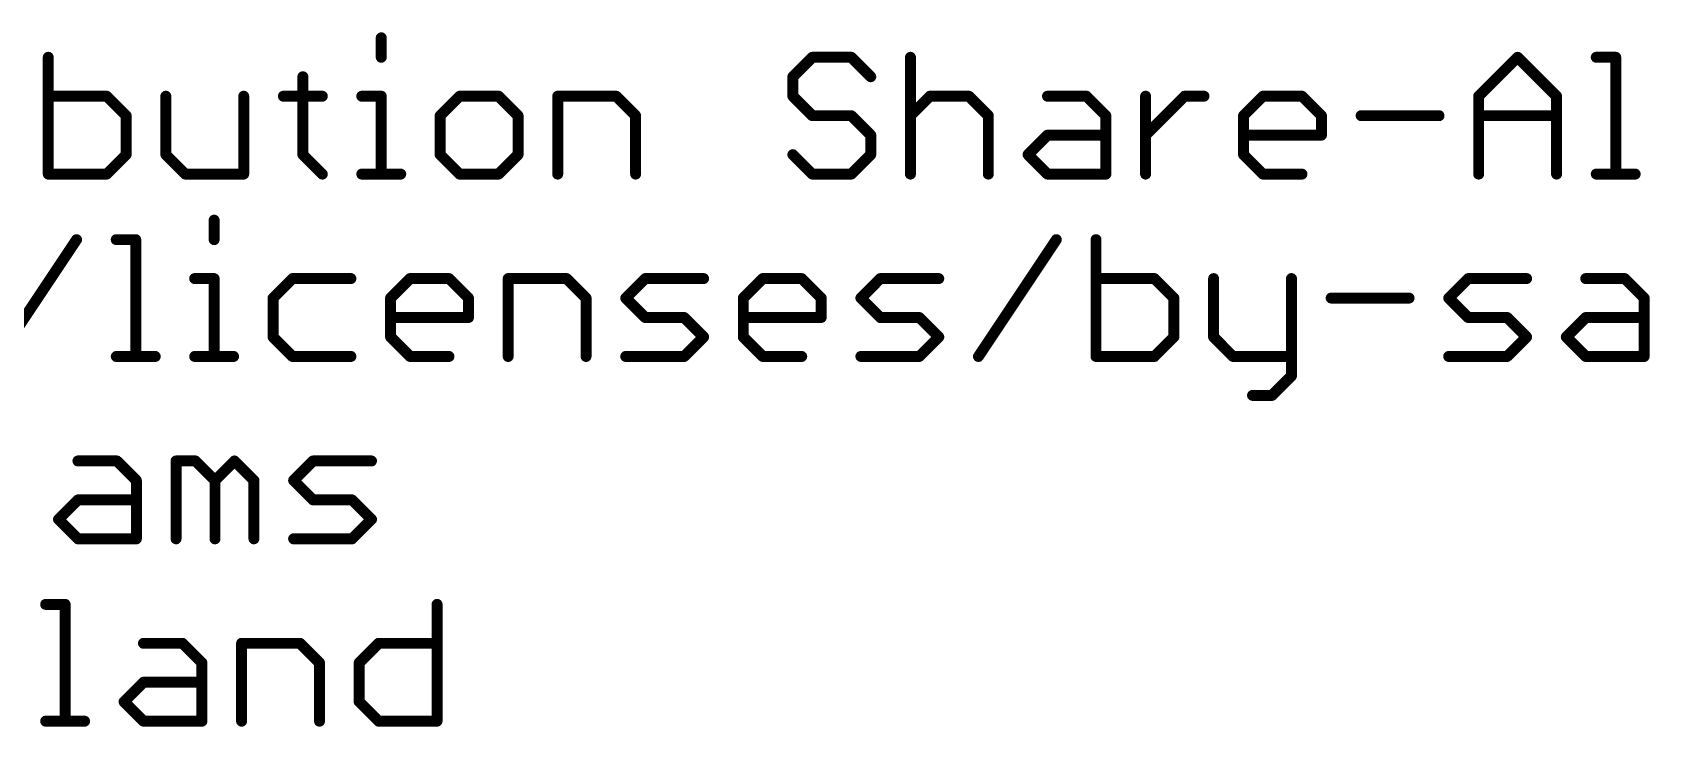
# Model space of a CAD drawing. Extents: x -39 to 92, y -66 to 29.
# Drawn here: x 23.15 to 45.67, y -13.97 to -4.3 of the extents above; entities that cross this region are included whole.
import ezdxf

# ---------------------------------------------------------------- set-up
doc = ezdxf.new("R2010")
doc.units = 0
doc.layers.add('51', color=53, linetype='CONTINUOUS')

msp = doc.modelspace()

# ---------------------------------------------------------------- linework, layer by layer
at = {"layer": '51', "const_width": 0.1524}
for points in [[(28.0069, -4.3756), (28.0069, -4.6468)], [(23.3699, -4.6468), (23.3699, -6.2738)], [(34.0098, -4.6468), (33.7386, -4.918)], [(34.5521, -4.6468), (34.0098, -4.6468)], [(34.8233, -4.918), (34.5521, -4.6468)], [(35.3758, -4.6468), (35.3758, -6.2738)], [(43.2887, -5.1891), (43.831, -4.6468)], [(43.831, -4.6468), (44.3733, -5.1891)], [(44.9258, -4.6468), (45.197, -4.6468)], [(45.197, -4.6468), (45.197, -6.2738)], [(26.9154, -4.918), (26.9154, -6.0026)], [(33.7386, -4.918), (33.7386, -5.1891)], [(24.1834, -5.1891), (23.3699, -5.1891)], [(24.4546, -5.4603), (24.1834, -5.1891)], [(25.0071, -5.1891), (25.0071, -6.0026)], [(26.0918, -6.2738), (26.0918, -5.1891)], [(26.6443, -5.1891), (27.1866, -5.1891)], [(27.7357, -5.1891), (28.0069, -5.1891)], [(28.0069, -5.1891), (28.0069, -6.2738)], [(29.0983, -5.1891), (28.8271, -5.4603)], [(29.6406, -5.1891), (29.0983, -5.1891)], [(29.9118, -5.4603), (29.6406, -5.1891)], [(30.4643, -6.2738), (30.4643, -5.1891)], [(30.4643, -5.1891), (31.2778, -5.1891)], [(31.2778, -5.1891), (31.5489, -5.4603)], [(33.7386, -5.1891), (34.0098, -5.4603)], [(35.3758, -5.4603), (35.6469, -5.1891)], [(35.6469, -5.1891), (36.1892, -5.1891)], [(36.1892, -5.1891), (36.4604, -5.4603)], [(37.2841, -5.1891), (37.8264, -5.1891)], [(37.8264, -5.1891), (38.0976, -5.4603)], [(38.6501, -6.2738), (38.6501, -5.1891)], [(38.6501, -5.7315), (39.1924, -5.1891)], [(39.1924, -5.1891), (39.4636, -5.1891)], [(40.0144, -5.4603), (40.2855, -5.1891)], [(40.2855, -5.1891), (40.8279, -5.1891)], [(40.8279, -5.1891), (41.099, -5.4603)], [(43.2887, -6.2738), (43.2887, -5.1891)], [(44.3733, -5.1891), (44.3733, -6.2738)], [(24.4546, -6.0026), (24.4546, -5.4603)], [(28.8271, -5.4603), (28.8271, -6.0026)], [(29.9118, -6.0026), (29.9118, -5.4603)], [(31.5489, -5.4603), (31.5489, -6.2738)], [(34.0098, -5.4603), (34.5521, -5.4603)], [(34.5521, -5.4603), (34.8233, -5.7315)], [(36.4604, -5.4603), (36.4604, -6.2738)], [(38.0976, -5.4603), (38.0976, -6.2738)], [(40.0144, -6.0026), (40.0144, -5.4603)], [(41.099, -5.4603), (41.099, -5.7315)], [(41.6515, -5.4603), (42.7362, -5.4603)], [(43.2887, -5.4603), (44.3733, -5.4603)], [(34.8233, -5.7315), (34.8233, -6.0026)], [(37.0129, -6.0026), (37.2841, -5.7315)], [(37.2841, -5.7315), (38.0976, -5.7315)], [(41.099, -5.7315), (40.0144, -5.7315)], [(24.1834, -6.2738), (24.4546, -6.0026)], [(25.0071, -6.0026), (25.2783, -6.2738)], [(26.9154, -6.0026), (27.1866, -6.2738)], [(28.8271, -6.0026), (29.0983, -6.2738)], [(29.6406, -6.2738), (29.9118, -6.0026)], [(34.0098, -6.2738), (33.7386, -6.0026)], [(34.8233, -6.0026), (34.5521, -6.2738)], [(37.2841, -6.2738), (37.0129, -6.0026)], [(40.2855, -6.2738), (40.0144, -6.0026)], [(23.3699, -6.2738), (24.1834, -6.2738)], [(25.2783, -6.2738), (26.0918, -6.2738)], [(27.7357, -6.2738), (28.278, -6.2738)], [(29.0983, -6.2738), (29.6406, -6.2738)], [(34.5521, -6.2738), (34.0098, -6.2738)], [(38.0976, -6.2738), (37.2841, -6.2738)], [(40.8279, -6.2738), (40.2855, -6.2738)], [(44.9258, -6.2738), (45.4682, -6.2738)], [(25.6795, -6.9156), (25.6795, -7.1868)], [(22.6798, -8.8138), (23.7644, -7.1868)], [(24.3169, -7.1868), (24.5881, -7.1868)], [(24.5881, -7.1868), (24.5881, -8.8138)], [(36.3227, -8.8138), (37.4074, -7.1868)], [(37.9599, -7.1868), (37.9599, -8.8138)], [(25.4084, -7.7291), (25.6795, -7.7291)], [(25.6795, -7.7291), (25.6795, -8.8138)], [(26.771, -7.7291), (26.4998, -8.0003)], [(27.5845, -7.7291), (26.771, -7.7291)], [(28.137, -8.0003), (28.4081, -7.7291)], [(28.4081, -7.7291), (28.9505, -7.7291)], [(28.9505, -7.7291), (29.2216, -8.0003)], [(29.7741, -8.8138), (29.7741, -7.7291)], [(29.7741, -7.7291), (30.5876, -7.7291)], [(30.5876, -7.7291), (30.8588, -8.0003)], [(31.4113, -8.0003), (31.6824, -7.7291)], [(31.6824, -7.7291), (32.4959, -7.7291)], [(33.0484, -8.0003), (33.3196, -7.7291)], [(33.3196, -7.7291), (33.8619, -7.7291)], [(33.8619, -7.7291), (34.1331, -8.0003)], [(34.6856, -8.0003), (34.9567, -7.7291)], [(34.9567, -7.7291), (35.7702, -7.7291)], [(38.7734, -7.7291), (37.9599, -7.7291)], [(39.0446, -8.0003), (38.7734, -7.7291)], [(39.5971, -7.7291), (39.5971, -8.5426)], [(40.6817, -7.7291), (40.6817, -9.085)], [(42.8714, -8.0003), (43.1425, -7.7291)], [(43.1425, -7.7291), (43.956, -7.7291)], [(44.7797, -7.7291), (45.322, -7.7291)], [(45.322, -7.7291), (45.5932, -8.0003)], [(26.4998, -8.0003), (26.4998, -8.5426)], [(28.137, -8.5426), (28.137, -8.0003)], [(29.2216, -8.0003), (29.2216, -8.2715)], [(30.8588, -8.0003), (30.8588, -8.8138)], [(31.6824, -8.2715), (31.4113, -8.0003)], [(33.0484, -8.5426), (33.0484, -8.0003)], [(34.1331, -8.0003), (34.1331, -8.2715)], [(34.9567, -8.2715), (34.6856, -8.0003)], [(39.0446, -8.5426), (39.0446, -8.0003)], [(41.2342, -8.0003), (42.3189, -8.0003)], [(43.1425, -8.2715), (42.8714, -8.0003)], [(45.5932, -8.0003), (45.5932, -8.8138)], [(29.2216, -8.2715), (28.137, -8.2715)], [(32.2248, -8.2715), (31.6824, -8.2715)], [(32.4959, -8.5426), (32.2248, -8.2715)], [(34.1331, -8.2715), (33.0484, -8.2715)], [(35.4991, -8.2715), (34.9567, -8.2715)], [(35.7702, -8.5426), (35.4991, -8.2715)], [(43.6849, -8.2715), (43.1425, -8.2715)], [(43.956, -8.5426), (43.6849, -8.2715)], [(44.5085, -8.5426), (44.7797, -8.2715)], [(44.7797, -8.2715), (45.5932, -8.2715)], [(26.4998, -8.5426), (26.771, -8.8138)], [(28.4081, -8.8138), (28.137, -8.5426)], [(32.2248, -8.8138), (32.4959, -8.5426)], [(33.3196, -8.8138), (33.0484, -8.5426)], [(35.4991, -8.8138), (35.7702, -8.5426)], [(38.7734, -8.8138), (39.0446, -8.5426)], [(39.5971, -8.5426), (39.8682, -8.8138)], [(43.6849, -8.8138), (43.956, -8.5426)], [(44.7797, -8.8138), (44.5085, -8.5426)], [(24.3169, -8.8138), (24.8593, -8.8138)], [(25.4084, -8.8138), (25.9507, -8.8138)], [(26.771, -8.8138), (27.5845, -8.8138)], [(28.9505, -8.8138), (28.4081, -8.8138)], [(31.4113, -8.8138), (32.2248, -8.8138)], [(33.8619, -8.8138), (33.3196, -8.8138)], [(34.6856, -8.8138), (35.4991, -8.8138)], [(37.9599, -8.8138), (38.7734, -8.8138)], [(39.8682, -8.8138), (40.6817, -8.8138)], [(42.8714, -8.8138), (43.6849, -8.8138)], [(45.5932, -8.8138), (44.7797, -8.8138)], [(40.6817, -9.085), (40.4105, -9.3561)], [(40.4105, -9.3561), (40.1394, -9.3561)], [(23.7832, -10.2691), (24.3255, -10.2691)], [(24.3255, -10.2691), (24.5967, -10.5403)], [(25.1492, -11.3538), (25.1492, -10.2691)], [(25.1492, -10.2691), (25.4203, -10.2691)], [(25.4203, -10.2691), (25.6915, -10.5403)], [(25.6915, -10.5403), (25.9627, -10.2691)], [(25.9627, -10.2691), (26.2338, -10.5403)], [(26.7863, -10.5403), (27.0575, -10.2691)], [(27.0575, -10.2691), (27.871, -10.2691)], [(24.5967, -10.5403), (24.5967, -11.3538)], [(25.6915, -10.5403), (25.6915, -11.3538)], [(26.2338, -10.5403), (26.2338, -11.3538)], [(27.0575, -10.8115), (26.7863, -10.5403)], [(23.512, -11.0826), (23.7832, -10.8115)], [(23.7832, -10.8115), (24.5967, -10.8115)], [(27.5998, -10.8115), (27.0575, -10.8115)], [(27.871, -11.0826), (27.5998, -10.8115)], [(23.7832, -11.3538), (23.512, -11.0826)], [(27.5998, -11.3538), (27.871, -11.0826)], [(24.5967, -11.3538), (23.7832, -11.3538)], [(26.7863, -11.3538), (27.5998, -11.3538)], [(23.3335, -12.2668), (23.6046, -12.2668)], [(23.6046, -12.2668), (23.6046, -13.8938)], [(28.7839, -12.2668), (28.7839, -13.8938)], [(24.696, -12.8091), (25.2384, -12.8091)], [(25.2384, -12.8091), (25.5095, -13.0803)], [(26.062, -13.8938), (26.062, -12.8091)], [(26.062, -12.8091), (26.8755, -12.8091)], [(26.8755, -12.8091), (27.1467, -13.0803)], [(27.6992, -13.0803), (27.9704, -12.8091)], [(27.9704, -12.8091), (28.7839, -12.8091)], [(25.5095, -13.0803), (25.5095, -13.8938)], [(27.1467, -13.0803), (27.1467, -13.8938)], [(27.6992, -13.6226), (27.6992, -13.0803)], [(24.4249, -13.6226), (24.696, -13.3515)], [(24.696, -13.3515), (25.5095, -13.3515)], [(24.696, -13.8938), (24.4249, -13.6226)], [(27.9704, -13.8938), (27.6992, -13.6226)], [(23.3335, -13.8938), (23.8758, -13.8938)], [(25.5095, -13.8938), (24.696, -13.8938)], [(28.7839, -13.8938), (27.9704, -13.8938)]]:
    msp.add_lwpolyline(points, dxfattribs=at)
at = {"layer": '51', "const_width": 0.0762}
for points in [[(28.045, -4.3756, 1), (27.9688, -4.3756)], [(23.408, -4.6468, 1), (23.3318, -4.6468)], [(27.9688, -4.6468, 1), (28.045, -4.6468)], [(34.0098, -4.6087, 1), (34.0098, -4.6849)], [(34.0367, -4.6738, 1), (33.9828, -4.6199)], [(34.579, -4.6199, 1), (34.5252, -4.6738)], [(34.5521, -4.6849, 1), (34.5521, -4.6087)], [(35.4139, -4.6468, 1), (35.3377, -4.6468)], [(43.8579, -4.6199, 1), (43.8041, -4.6738)], [(43.8579, -4.6738, 1), (43.8041, -4.6199)], [(44.9258, -4.6087, 1), (44.9258, -4.6849)], [(45.2351, -4.6468, 1), (45.1589, -4.6468)], [(45.197, -4.6849, 1), (45.197, -4.6087)], [(26.9535, -4.918, 1), (26.8773, -4.918)], [(33.7767, -4.918, 1), (33.7005, -4.918)], [(33.7117, -4.891, 1), (33.7655, -4.9449)], [(34.7963, -4.9449, 1), (34.8502, -4.891)], [(23.3699, -5.151, 1), (23.3699, -5.2272)], [(24.2104, -5.1622, 1), (24.1565, -5.2161)], [(24.1834, -5.2272, 1), (24.1834, -5.151)], [(25.0452, -5.1891, 1), (24.969, -5.1891)], [(26.1299, -5.1891, 1), (26.0537, -5.1891)], [(26.6443, -5.151, 1), (26.6443, -5.2272)], [(27.1866, -5.2272, 1), (27.1866, -5.151)], [(27.7357, -5.151, 1), (27.7357, -5.2272)], [(28.045, -5.1891, 1), (27.9688, -5.1891)], [(28.0069, -5.2272, 1), (28.0069, -5.151)], [(29.0983, -5.151, 1), (29.0983, -5.2272)], [(29.1252, -5.2161, 1), (29.0713, -5.1622)], [(29.6676, -5.1622, 1), (29.6137, -5.2161)], [(29.6406, -5.2272, 1), (29.6406, -5.151)], [(30.5024, -5.1891, 1), (30.4262, -5.1891)], [(30.4643, -5.151, 1), (30.4643, -5.2272)], [(31.3047, -5.1622, 1), (31.2508, -5.2161)], [(31.2778, -5.2272, 1), (31.2778, -5.151)], [(33.7655, -5.1622, 1), (33.7117, -5.2161)], [(33.7005, -5.1891, 1), (33.7767, -5.1891)], [(35.6469, -5.151, 1), (35.6469, -5.2272)], [(35.6739, -5.2161, 1), (35.62, -5.1622)], [(36.2162, -5.1622, 1), (36.1623, -5.2161)], [(36.1892, -5.2272, 1), (36.1892, -5.151)], [(37.2841, -5.151, 1), (37.2841, -5.2272)], [(37.8533, -5.1622, 1), (37.7995, -5.2161)], [(37.8264, -5.2272, 1), (37.8264, -5.151)], [(38.6882, -5.1891, 1), (38.612, -5.1891)], [(39.1924, -5.151, 1), (39.1924, -5.2272)], [(39.2193, -5.2161, 1), (39.1655, -5.1622)], [(39.4636, -5.2272, 1), (39.4636, -5.151)], [(40.2855, -5.151, 1), (40.2855, -5.2272)], [(40.3125, -5.2161, 1), (40.2586, -5.1622)], [(40.8548, -5.1622, 1), (40.8009, -5.2161)], [(40.8279, -5.2272, 1), (40.8279, -5.151)], [(43.2617, -5.1622, 1), (43.3156, -5.2161)], [(43.3268, -5.1891, 1), (43.2506, -5.1891)], [(44.4114, -5.1891, 1), (44.3352, -5.1891)], [(44.3464, -5.2161, 1), (44.4003, -5.1622)], [(24.4927, -5.4603, 1), (24.4165, -5.4603)], [(24.4277, -5.4872, 1), (24.4815, -5.4334)], [(28.8652, -5.4603, 1), (28.789, -5.4603)], [(28.8002, -5.4334, 1), (28.8541, -5.4872)], [(29.9499, -5.4603, 1), (29.8737, -5.4603)], [(29.8848, -5.4872, 1), (29.9387, -5.4334)], [(31.587, -5.4603, 1), (31.5108, -5.4603)], [(31.522, -5.4872, 1), (31.5759, -5.4334)], [(34.0098, -5.4222, 1), (34.0098, -5.4984)], [(33.9828, -5.4872, 1), (34.0367, -5.4334)], [(34.579, -5.4334, 1), (34.5251, -5.4872)], [(34.5521, -5.4984, 1), (34.5521, -5.4222)], [(35.3488, -5.4334, 1), (35.4027, -5.4872)], [(36.4985, -5.4603, 1), (36.4223, -5.4603)], [(36.4335, -5.4872, 1), (36.4874, -5.4334)], [(38.1357, -5.4603, 1), (38.0595, -5.4603)], [(38.0706, -5.4872, 1), (38.1245, -5.4334)], [(40.0525, -5.4603, 1), (39.9763, -5.4603)], [(39.9874, -5.4334, 1), (40.0413, -5.4872)], [(41.1371, -5.4603, 1), (41.0609, -5.4603)], [(41.0721, -5.4872, 1), (41.126, -5.4334)], [(41.6515, -5.4222, 1), (41.6515, -5.4984)], [(42.7362, -5.4984, 1), (42.7362, -5.4222)], [(43.2887, -5.4222, 1), (43.2887, -5.4984)], [(44.3733, -5.4984, 1), (44.3733, -5.4222)], [(34.8614, -5.7315, 1), (34.7852, -5.7315)], [(34.7963, -5.7584, 1), (34.8502, -5.7045)], [(37.2841, -5.6934, 1), (37.2841, -5.7696)], [(37.311, -5.7584, 1), (37.2571, -5.7045)], [(38.0976, -5.7696, 1), (38.0976, -5.6934)], [(38.6231, -5.7045, 1), (38.677, -5.7584)], [(40.0144, -5.6934, 1), (40.0144, -5.7696)], [(41.0609, -5.7315, 1), (41.1371, -5.7315)], [(41.099, -5.7696, 1), (41.099, -5.6934)], [(24.4165, -6.0026, 1), (24.4927, -6.0026)], [(24.4815, -6.0296, 1), (24.4277, -5.9757)], [(25.034, -5.9757, 1), (24.9802, -6.0296)], [(24.969, -6.0026, 1), (25.0452, -6.0026)], [(26.9424, -5.9757, 1), (26.8885, -6.0296)], [(26.8773, -6.0026, 1), (26.9535, -6.0026)], [(28.8541, -5.9757, 1), (28.8002, -6.0296)], [(28.789, -6.0026, 1), (28.8652, -6.0026)], [(29.8737, -6.0026, 1), (29.9499, -6.0026)], [(29.9387, -6.0296, 1), (29.8848, -5.9757)], [(33.7655, -5.9757, 1), (33.7117, -6.0296)], [(34.7852, -6.0026, 1), (34.8614, -6.0026)], [(34.8502, -6.0296, 1), (34.7963, -5.9757)], [(37.0399, -5.9757, 1), (36.986, -6.0296)], [(36.986, -5.9757, 1), (37.0399, -6.0296)], [(40.0413, -5.9757, 1), (39.9874, -6.0296)], [(39.9763, -6.0026, 1), (40.0525, -6.0026)], [(23.3699, -6.2357, 1), (23.3699, -6.3119)], [(23.3318, -6.2738, 1), (23.408, -6.2738)], [(24.1565, -6.2469, 1), (24.2104, -6.3007)], [(24.1834, -6.3119, 1), (24.1834, -6.2357)], [(25.2783, -6.2357, 1), (25.2783, -6.3119)], [(25.2513, -6.3007, 1), (25.3052, -6.2469)], [(26.0537, -6.2738, 1), (26.1299, -6.2738)], [(26.0918, -6.3119, 1), (26.0918, -6.2357)], [(27.1596, -6.3007, 1), (27.2135, -6.2469)], [(27.7357, -6.2357, 1), (27.7357, -6.3119)], [(27.9688, -6.2738, 1), (28.045, -6.2738)], [(28.278, -6.3119, 1), (28.278, -6.2357)], [(29.0983, -6.2357, 1), (29.0983, -6.3119)], [(29.0713, -6.3007, 1), (29.1252, -6.2469)], [(29.6137, -6.2469, 1), (29.6676, -6.3007)], [(29.6406, -6.3119, 1), (29.6406, -6.2357)], [(30.4262, -6.2738, 1), (30.5024, -6.2738)], [(31.5108, -6.2738, 1), (31.587, -6.2738)], [(34.0098, -6.2357, 1), (34.0098, -6.3119)], [(33.9828, -6.3007, 1), (34.0367, -6.2469)], [(34.5252, -6.2469, 1), (34.579, -6.3007)], [(34.5521, -6.3119, 1), (34.5521, -6.2357)], [(35.3377, -6.2738, 1), (35.4139, -6.2738)], [(36.4223, -6.2738, 1), (36.4985, -6.2738)], [(37.2841, -6.2357, 1), (37.2841, -6.3119)], [(37.2571, -6.3007, 1), (37.311, -6.2469)], [(38.0595, -6.2738, 1), (38.1357, -6.2738)], [(38.0976, -6.3119, 1), (38.0976, -6.2357)], [(38.612, -6.2738, 1), (38.6882, -6.2738)], [(40.2855, -6.2357, 1), (40.2855, -6.3119)], [(40.2586, -6.3007, 1), (40.3125, -6.2469)], [(40.8279, -6.3119, 1), (40.8279, -6.2357)], [(43.2506, -6.2738, 1), (43.3268, -6.2738)], [(44.3352, -6.2738, 1), (44.4114, -6.2738)], [(44.9258, -6.2357, 1), (44.9258, -6.3119)], [(45.1589, -6.2738, 1), (45.2351, -6.2738)], [(45.4682, -6.3119, 1), (45.4682, -6.2357)], [(25.7176, -6.9156, 1), (25.6414, -6.9156)], [(23.7961, -7.2079, 1), (23.7327, -7.1657)], [(24.3169, -7.1487, 1), (24.3169, -7.2249)], [(24.6262, -7.1868, 1), (24.55, -7.1868)], [(24.5881, -7.2249, 1), (24.5881, -7.1487)], [(25.6414, -7.1868, 1), (25.7176, -7.1868)], [(37.4391, -7.2079, 1), (37.3757, -7.1657)], [(37.998, -7.1868, 1), (37.9218, -7.1868)], [(25.4084, -7.691, 1), (25.4084, -7.7672)], [(25.7176, -7.7291, 1), (25.6414, -7.7291)], [(25.6795, -7.7672, 1), (25.6795, -7.691)], [(26.771, -7.691, 1), (26.771, -7.7672)], [(26.7979, -7.7561, 1), (26.744, -7.7022)], [(27.5845, -7.7672, 1), (27.5845, -7.691)], [(28.4081, -7.691, 1), (28.4081, -7.7672)], [(28.4351, -7.7561, 1), (28.3812, -7.7022)], [(28.9774, -7.7022, 1), (28.9235, -7.7561)], [(28.9505, -7.7672, 1), (28.9505, -7.691)], [(29.8122, -7.7291, 1), (29.736, -7.7291)], [(29.7741, -7.691, 1), (29.7741, -7.7672)], [(30.6145, -7.7022, 1), (30.5607, -7.7561)], [(30.5876, -7.7672, 1), (30.5876, -7.691)], [(31.6824, -7.691, 1), (31.6824, -7.7672)], [(31.7094, -7.7561, 1), (31.6555, -7.7022)], [(32.4959, -7.7672, 1), (32.4959, -7.691)], [(33.3196, -7.691, 1), (33.3196, -7.7672)], [(33.3465, -7.7561, 1), (33.2926, -7.7022)], [(33.8889, -7.7022, 1), (33.835, -7.7561)], [(33.8619, -7.7672, 1), (33.8619, -7.691)], [(34.9567, -7.691, 1), (34.9567, -7.7672)], [(34.9837, -7.7561, 1), (34.9298, -7.7022)], [(35.7702, -7.7672, 1), (35.7702, -7.691)], [(37.9599, -7.691, 1), (37.9599, -7.7672)], [(38.8003, -7.7022, 1), (38.7464, -7.7561)], [(38.7734, -7.7672, 1), (38.7734, -7.691)], [(39.6352, -7.7291, 1), (39.559, -7.7291)], [(40.7198, -7.7291, 1), (40.6436, -7.7291)], [(43.1425, -7.691, 1), (43.1425, -7.7672)], [(43.1695, -7.7561, 1), (43.1156, -7.7022)], [(43.956, -7.7672, 1), (43.956, -7.691)], [(44.7797, -7.691, 1), (44.7797, -7.7672)], [(45.349, -7.7022, 1), (45.2951, -7.7561)], [(45.322, -7.7672, 1), (45.322, -7.691)], [(26.5379, -8.0003, 1), (26.4617, -8.0003)], [(26.4729, -7.9734, 1), (26.5267, -8.0272)], [(28.1751, -8.0003, 1), (28.0989, -8.0003)], [(28.11, -7.9734, 1), (28.1639, -8.0272)], [(29.2597, -8.0003, 1), (29.1835, -8.0003)], [(29.1947, -8.0272, 1), (29.2486, -7.9734)], [(30.8969, -8.0003, 1), (30.8207, -8.0003)], [(30.8318, -8.0272, 1), (30.8857, -7.9734)], [(31.4382, -7.9734, 1), (31.3843, -8.0272)], [(31.3843, -7.9734, 1), (31.4382, -8.0272)], [(33.0865, -8.0003, 1), (33.0103, -8.0003)], [(33.0215, -7.9734, 1), (33.0754, -8.0272)], [(34.1712, -8.0003, 1), (34.095, -8.0003)], [(34.1061, -8.0272, 1), (34.16, -7.9734)], [(34.7125, -7.9734, 1), (34.6586, -8.0272)], [(34.6586, -7.9734, 1), (34.7125, -8.0272)], [(39.0827, -8.0003, 1), (39.0065, -8.0003)], [(39.0176, -8.0272, 1), (39.0715, -7.9734)], [(41.2342, -7.9622, 1), (41.2342, -8.0384)], [(42.3189, -8.0384, 1), (42.3189, -7.9622)], [(42.8983, -7.9734, 1), (42.8444, -8.0272)], [(42.8444, -7.9734, 1), (42.8983, -8.0272)], [(45.6313, -8.0003, 1), (45.5551, -8.0003)], [(45.5662, -8.0272, 1), (45.6201, -7.9734)], [(28.137, -8.2334, 1), (28.137, -8.3096)], [(29.1835, -8.2715, 1), (29.2597, -8.2715)], [(29.2216, -8.3096, 1), (29.2216, -8.2334)], [(31.6824, -8.2334, 1), (31.6824, -8.3096)], [(31.6555, -8.2984, 1), (31.7094, -8.2445)], [(32.2517, -8.2445, 1), (32.1978, -8.2984)], [(32.2248, -8.3096, 1), (32.2248, -8.2334)], [(33.0484, -8.2334, 1), (33.0484, -8.3096)], [(34.095, -8.2715, 1), (34.1712, -8.2715)], [(34.1331, -8.3096, 1), (34.1331, -8.2334)], [(34.9567, -8.2334, 1), (34.9567, -8.3096)], [(34.9298, -8.2984, 1), (34.9837, -8.2445)], [(35.526, -8.2445, 1), (35.4721, -8.2984)], [(35.4991, -8.3096, 1), (35.4991, -8.2334)], [(43.1425, -8.2334, 1), (43.1425, -8.3096)], [(43.1156, -8.2984, 1), (43.1695, -8.2445)], [(43.7118, -8.2445, 1), (43.6579, -8.2984)], [(43.6849, -8.3096, 1), (43.6849, -8.2334)], [(44.7797, -8.2334, 1), (44.7797, -8.3096)], [(44.8066, -8.2984, 1), (44.7527, -8.2445)], [(45.5932, -8.3096, 1), (45.5932, -8.2334)], [(26.5267, -8.5157, 1), (26.4729, -8.5696)], [(26.4617, -8.5426, 1), (26.5379, -8.5426)], [(28.1639, -8.5157, 1), (28.11, -8.5696)], [(28.0989, -8.5426, 1), (28.1751, -8.5426)], [(32.5229, -8.5696, 1), (32.469, -8.5157)], [(32.469, -8.5696, 1), (32.5229, -8.5157)], [(33.0754, -8.5157, 1), (33.0215, -8.5696)], [(33.0103, -8.5426, 1), (33.0865, -8.5426)], [(35.7972, -8.5696, 1), (35.7433, -8.5157)], [(35.7433, -8.5696, 1), (35.7972, -8.5157)], [(39.0065, -8.5426, 1), (39.0827, -8.5426)], [(39.0715, -8.5696, 1), (39.0176, -8.5157)], [(39.624, -8.5157, 1), (39.5701, -8.5696)], [(39.559, -8.5426, 1), (39.6352, -8.5426)], [(43.983, -8.5696, 1), (43.9291, -8.5157)], [(43.9291, -8.5696, 1), (43.983, -8.5157)], [(44.5355, -8.5157, 1), (44.4816, -8.5696)], [(44.4816, -8.5157, 1), (44.5355, -8.5696)], [(24.3169, -8.7757, 1), (24.3169, -8.8519)], [(24.55, -8.8138, 1), (24.6262, -8.8138)], [(24.8593, -8.8519, 1), (24.8593, -8.7757)], [(25.4084, -8.7757, 1), (25.4084, -8.8519)], [(25.6414, -8.8138, 1), (25.7176, -8.8138)], [(25.9507, -8.8519, 1), (25.9507, -8.7757)], [(26.771, -8.7757, 1), (26.771, -8.8519)], [(26.744, -8.8407, 1), (26.7979, -8.7869)], [(27.5845, -8.8519, 1), (27.5845, -8.7757)], [(28.4081, -8.7757, 1), (28.4081, -8.8519)], [(28.3812, -8.8407, 1), (28.4351, -8.7869)], [(28.9505, -8.8519, 1), (28.9505, -8.7757)], [(29.736, -8.8138, 1), (29.8122, -8.8138)], [(30.8207, -8.8138, 1), (30.8969, -8.8138)], [(31.4113, -8.7757, 1), (31.4113, -8.8519)], [(32.1978, -8.7869, 1), (32.2517, -8.8407)], [(32.2248, -8.8519, 1), (32.2248, -8.7757)], [(33.3196, -8.7757, 1), (33.3196, -8.8519)], [(33.2926, -8.8407, 1), (33.3465, -8.7869)], [(33.8619, -8.8519, 1), (33.8619, -8.7757)], [(34.6856, -8.7757, 1), (34.6856, -8.8519)], [(35.4721, -8.7869, 1), (35.526, -8.8407)], [(35.4991, -8.8519, 1), (35.4991, -8.7757)], [(36.291, -8.7927, 1), (36.3544, -8.8349)], [(37.9599, -8.7757, 1), (37.9599, -8.8519)], [(37.9218, -8.8138, 1), (37.998, -8.8138)], [(38.7464, -8.7869, 1), (38.8003, -8.8407)], [(38.7734, -8.8519, 1), (38.7734, -8.7757)], [(39.8682, -8.7757, 1), (39.8682, -8.8519)], [(39.8413, -8.8407, 1), (39.8952, -8.7869)], [(40.6817, -8.8519, 1), (40.6817, -8.7757)], [(42.8714, -8.7757, 1), (42.8714, -8.8519)], [(43.6579, -8.7869, 1), (43.7118, -8.8407)], [(43.6849, -8.8519, 1), (43.6849, -8.7757)], [(44.7797, -8.7757, 1), (44.7797, -8.8519)], [(44.7527, -8.8407, 1), (44.8066, -8.7869)], [(45.5551, -8.8138, 1), (45.6313, -8.8138)], [(45.5932, -8.8519, 1), (45.5932, -8.7757)], [(40.6436, -9.085, 1), (40.7198, -9.085)], [(40.7087, -9.1119, 1), (40.6548, -9.058)], [(40.1394, -9.318, 1), (40.1394, -9.3942)], [(40.3836, -9.3292, 1), (40.4375, -9.3831)], [(40.4105, -9.3942, 1), (40.4105, -9.318)], [(23.7832, -10.231, 1), (23.7832, -10.3072)], [(24.3524, -10.2422, 1), (24.2986, -10.2961)], [(24.3255, -10.3072, 1), (24.3255, -10.231)], [(25.1873, -10.2691, 1), (25.1111, -10.2691)], [(25.1492, -10.231, 1), (25.1492, -10.3072)], [(25.4473, -10.2422, 1), (25.3934, -10.2961)], [(25.4203, -10.3072, 1), (25.4203, -10.231)], [(25.9896, -10.2422, 1), (25.9357, -10.2961)], [(25.9896, -10.2961, 1), (25.9357, -10.2422)], [(27.0575, -10.231, 1), (27.0575, -10.3072)], [(27.0844, -10.2961, 1), (27.0305, -10.2422)], [(27.871, -10.3072, 1), (27.871, -10.231)], [(24.6348, -10.5403, 1), (24.5586, -10.5403)], [(24.5697, -10.5672, 1), (24.6236, -10.5134)], [(25.7296, -10.5403, 1), (25.6534, -10.5403)], [(25.6646, -10.5134, 1), (25.7184, -10.5672)], [(25.6646, -10.5672, 1), (25.7184, -10.5134)], [(26.2719, -10.5403, 1), (26.1957, -10.5403)], [(26.2069, -10.5672, 1), (26.2608, -10.5134)], [(26.8133, -10.5134, 1), (26.7594, -10.5672)], [(26.7594, -10.5134, 1), (26.8133, -10.5672)], [(23.7832, -10.7734, 1), (23.7832, -10.8496)], [(23.8101, -10.8384, 1), (23.7562, -10.7845)], [(24.5967, -10.8496, 1), (24.5967, -10.7734)], [(27.0575, -10.7734, 1), (27.0575, -10.8496)], [(27.0305, -10.8384, 1), (27.0844, -10.7845)], [(27.6268, -10.7845, 1), (27.5729, -10.8384)], [(27.5998, -10.8496, 1), (27.5998, -10.7734)], [(23.539, -11.0557, 1), (23.4851, -11.1096)], [(23.4851, -11.0557, 1), (23.539, -11.1096)], [(27.8979, -11.1096, 1), (27.844, -11.0557)], [(27.844, -11.1096, 1), (27.8979, -11.0557)], [(23.7832, -11.3157, 1), (23.7832, -11.3919)], [(23.7562, -11.3807, 1), (23.8101, -11.3269)], [(24.5586, -11.3538, 1), (24.6348, -11.3538)], [(24.5967, -11.3919, 1), (24.5967, -11.3157)], [(25.1111, -11.3538, 1), (25.1873, -11.3538)], [(25.6534, -11.3538, 1), (25.7296, -11.3538)], [(26.1957, -11.3538, 1), (26.2719, -11.3538)], [(26.7863, -11.3157, 1), (26.7863, -11.3919)], [(27.5729, -11.3269, 1), (27.6268, -11.3807)], [(27.5998, -11.3919, 1), (27.5998, -11.3157)], [(23.3335, -12.2287, 1), (23.3335, -12.3049)], [(23.6427, -12.2668, 1), (23.5665, -12.2668)], [(23.6046, -12.3049, 1), (23.6046, -12.2287)], [(28.822, -12.2668, 1), (28.7458, -12.2668)], [(24.696, -12.771, 1), (24.696, -12.8472)], [(25.2653, -12.7822, 1), (25.2114, -12.8361)], [(25.2384, -12.8472, 1), (25.2384, -12.771)], [(26.1001, -12.8091, 1), (26.0239, -12.8091)], [(26.062, -12.771, 1), (26.062, -12.8472)], [(26.9025, -12.7822, 1), (26.8486, -12.8361)], [(26.8755, -12.8472, 1), (26.8755, -12.771)], [(27.9704, -12.771, 1), (27.9704, -12.8472)], [(27.9973, -12.8361, 1), (27.9434, -12.7822)], [(28.7839, -12.8472, 1), (28.7839, -12.771)], [(25.5476, -13.0803, 1), (25.4714, -13.0803)], [(25.4826, -13.1072, 1), (25.5365, -13.0534)], [(27.1848, -13.0803, 1), (27.1086, -13.0803)], [(27.1198, -13.1072, 1), (27.1736, -13.0534)], [(27.7373, -13.0803, 1), (27.6611, -13.0803)], [(27.6723, -13.0534, 1), (27.7261, -13.1072)], [(24.696, -13.3134, 1), (24.696, -13.3896)], [(24.723, -13.3784, 1), (24.6691, -13.3245)], [(25.5095, -13.3896, 1), (25.5095, -13.3134)], [(24.4518, -13.5957, 1), (24.3979, -13.6496)], [(24.3979, -13.5957, 1), (24.4518, -13.6496)], [(27.7261, -13.5957, 1), (27.6723, -13.6496)], [(27.6611, -13.6226, 1), (27.7373, -13.6226)], [(23.3335, -13.8557, 1), (23.3335, -13.9319)], [(23.5665, -13.8938, 1), (23.6427, -13.8938)], [(23.8758, -13.9319, 1), (23.8758, -13.8557)], [(24.696, -13.8557, 1), (24.696, -13.9319)], [(24.6691, -13.9207, 1), (24.723, -13.8669)], [(25.4714, -13.8938, 1), (25.5476, -13.8938)], [(25.5095, -13.9319, 1), (25.5095, -13.8557)], [(26.0239, -13.8938, 1), (26.1001, -13.8938)], [(27.1086, -13.8938, 1), (27.1848, -13.8938)], [(27.9704, -13.8557, 1), (27.9704, -13.9319)], [(27.9434, -13.9207, 1), (27.9973, -13.8669)], [(28.7458, -13.8938, 1), (28.822, -13.8938)], [(28.7839, -13.9319, 1), (28.7839, -13.8557)]]:
    msp.add_lwpolyline(points, format="xyb", dxfattribs=at)

doc.saveas('drawing.dxf')
